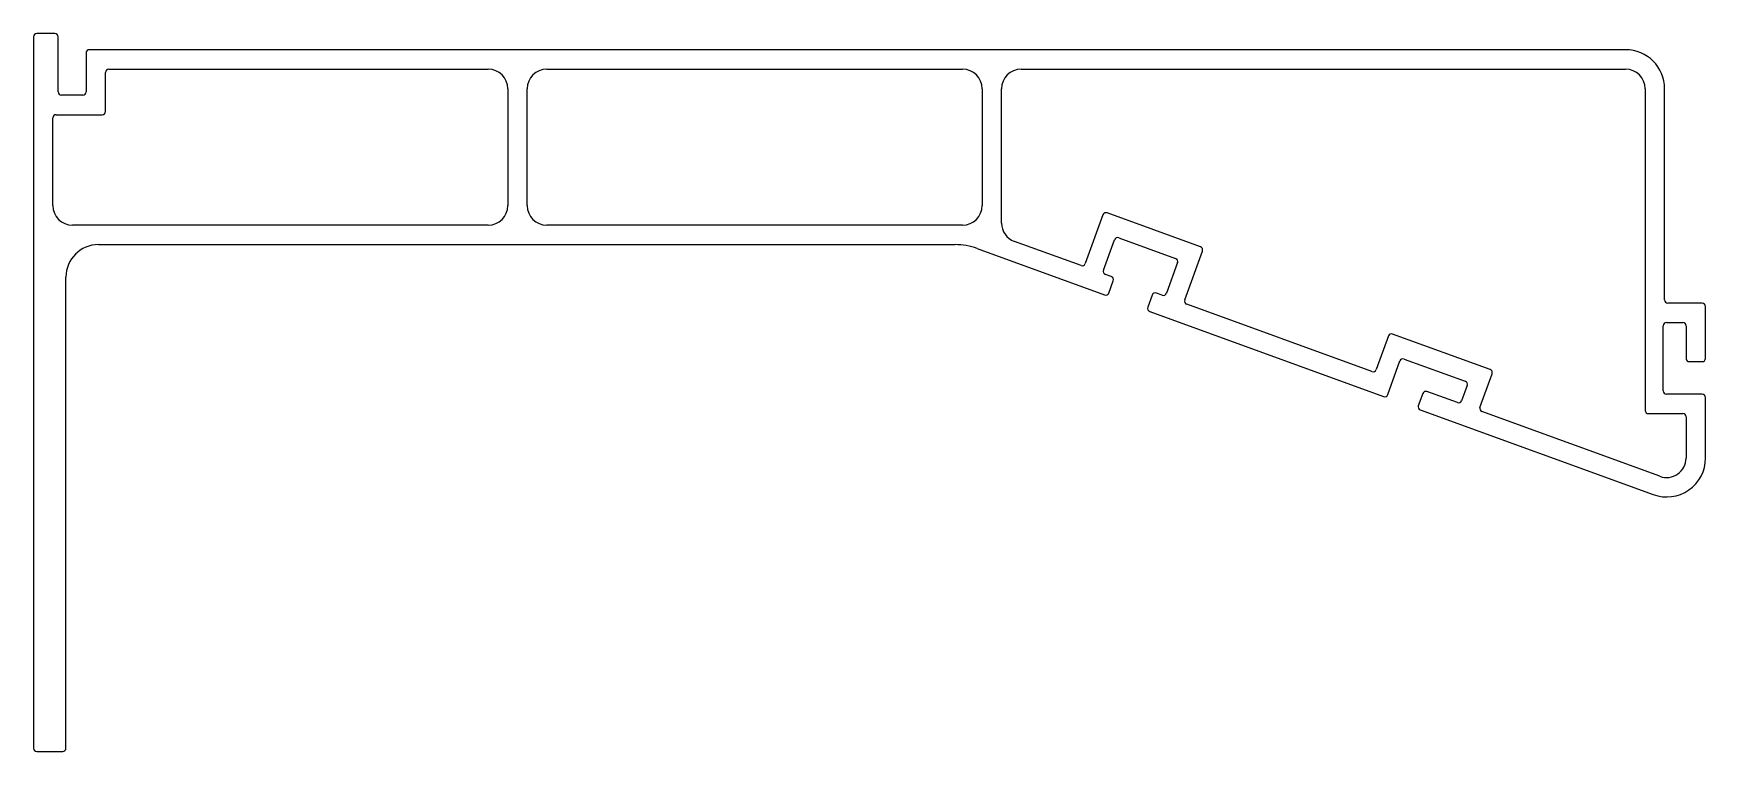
# Model space of a CAD drawing. Extents: x -2 to 255, y -110 to 0.
import ezdxf

# ---------------------------------------------------------------- set-up
doc = ezdxf.new("R2010")
doc.units = 0
doc.layers.get('0').update_dxf_attribs({"linetype": 'CONTINUOUS'})

msp = doc.modelspace()

# ---------------------------------------------------------------- linework, layer by layer
for p, q in [((1.4, 0), (-1.4, 0)), ((-1.9, -0.5), (-1.9, -110)), ((1.9, -9), (1.9, -0.5)), ((243.15, -2.5), (6.7, -2.5)), ((6.2, -3), (6.2, -9)), ((9.2, -12), (9.2, -6)), ((9.7, -5.5), (68.1, -5.5)), ((77.1, -5.5), (141.1, -5.5)), ((150.1, -5.5), (243.15, -5.5)), ((5.7, -9.5), (2.4, -9.5)), ((71.1, -8.5), (71.1, -26.5)), ((74.1, -26.5), (74.1, -8.5)), ((144.1, -8.5), (144.1, -26.5)), ((147.1, -29.17), (147.1, -8.5)), ((246.15, -8.5), (246.15, -58)), ((249.15, -41), (249.15, -8.5)), ((1.6, -12.5), (8.7, -12.5)), ((1.1, -26.5), (1.1, -13)), ((162.71, -27.91), (159.97, -35.42)), ((177.72, -32.84), (163.35, -27.61)), ((68.1, -29.5), (4.1, -29.5)), ((141.1, -29.5), (77.1, -29.5)), ((8.1, -32.5), (139.94, -32.5)), ((143.36, -33.1), (162.96, -40.23)), ((159.33, -35.72), (149.07, -31.99)), ((162.79, -36.45), (164.5, -31.75)), ((165.14, -31.45), (173.88, -34.63)), ((174.18, -35.27), (172.47, -39.97)), ((175.29, -41), (178.02, -33.48)), ((3.1, -110), (3.1, -37.5)), ((163.98, -37.42), (163.09, -37.09)), ((163.6, -39.94), (164.28, -38.06)), ((170.29, -40.25), (169.61, -42.12)), ((171.83, -40.27), (170.93, -39.95)), ((169.91, -42.77), (205.9, -55.86)), ((204.11, -52.02), (175.59, -41.64)), ((254.95, -41.5), (249.65, -41.5)), ((255.45, -50), (255.45, -42)), ((222.3, -51.73), (207.27, -46.25)), ((248.95, -55), (248.95, -45)), ((249.45, -44.5), (251.95, -44.5)), ((252.45, -45), (252.45, -50)), ((206.63, -46.55), (204.75, -51.72)), ((206.54, -55.57), (208.42, -50.4)), ((209.06, -50.1), (218.46, -53.52)), ((252.95, -50.5), (254.95, -50.5)), ((220.72, -57.54), (222.6, -52.37)), ((211.92, -55.4), (211.24, -57.28)), ((217.26, -56.81), (212.56, -55.1)), ((218.76, -54.16), (217.9, -56.51)), ((254.95, -55.5), (249.45, -55.5)), ((255.45, -65.33), (255.45, -56)), ((211.54, -57.92), (247.4, -70.97)), ((248.42, -68.15), (221.02, -58.18)), ((246.65, -58.5), (251.95, -58.5)), ((252.45, -59), (252.45, -65.33)), ((-1.4, -110.5), (2.6, -110.5))]:
    msp.add_line(p, q)
for centre, radius, start, end in [((-1.4, -0.5), 0.5, 90, 180), ((1.4, -0.5), 0.5, 0, 90), ((6.7, -3), 0.5, 90, 180), ((243.15, -8.5), 6, 0, 90), ((9.7, -6), 0.5, 90, 180), ((68.1, -8.5), 3, 0, 90), ((77.1, -8.5), 3, 90, 180), ((141.1, -8.5), 3, 0, 90), ((150.1, -8.5), 3, 90, 180), ((243.15, -8.5), 3, 0, 90), ((2.4, -9), 0.5, 180, 270), ((5.7, -9), 0.5, 270, 360), ((1.6, -13), 0.5, 90, 180), ((8.7, -12), 0.5, 270, 360), ((4.1, -26.5), 3, 180, 270), ((68.1, -26.5), 3, 270, 0), ((77.1, -26.5), 3, 180, 270), ((141.1, -26.5), 3, 270, 0), ((163.18, -28.08), 0.5, 70, 160), ((150.1, -29.17), 3, 180, 250), ((8.1, -37.5), 5, 90, 180), ((139.94, -42.5), 10, 70, 90), ((164.97, -31.92), 0.5, 70, 160), ((177.55, -33.31), 0.5, 340, 70), ((159.5, -35.25), 0.5, 250, 340), ((173.71, -35.1), 0.5, 340, 70), ((163.26, -36.62), 0.5, 160, 250), ((163.81, -37.89), 0.5, 340, 70), ((163.13, -39.76), 0.5, 250, 340), ((170.76, -40.42), 0.5, 70, 160), ((172, -39.8), 0.5, 250, 340), ((175.76, -41.17), 0.5, 160, 250), ((249.65, -41), 0.5, 180, 270), ((170.08, -42.3), 0.5, 160, 250), ((254.95, -42), 0.5, 0, 90), ((207.1, -46.72), 0.5, 70, 160), ((249.45, -45), 0.5, 90, 180), ((251.95, -45), 0.5, 0, 90), ((208.89, -50.57), 0.5, 70, 160), ((252.95, -50), 0.5, 180, 270), ((254.95, -50), 0.5, 270, 0), ((204.28, -51.55), 0.5, 250, 340), ((218.29, -53.99), 0.5, 340, 70), ((222.13, -52.2), 0.5, 340, 70), ((206.07, -55.4), 0.5, 250, 340), ((212.39, -55.57), 0.5, 70, 160), ((217.43, -56.34), 0.5, 250, 340), ((249.45, -55), 0.5, 180, 270), ((254.95, -56), 0.5, 0, 90), ((211.71, -57.45), 0.5, 160, 250), ((221.19, -57.71), 0.5, 160, 250), ((246.65, -58), 0.5, 180, 270), ((251.95, -59), 0.5, 0, 90), ((249.45, -65.33), 6, 250, 360), ((249.45, -65.33), 3, 250, 360), ((-1.4, -110), 0.5, 180, 270), ((2.6, -110), 0.5, 270, 0)]:
    msp.add_arc(centre, radius, start, end)

doc.saveas('drawing.dxf')
